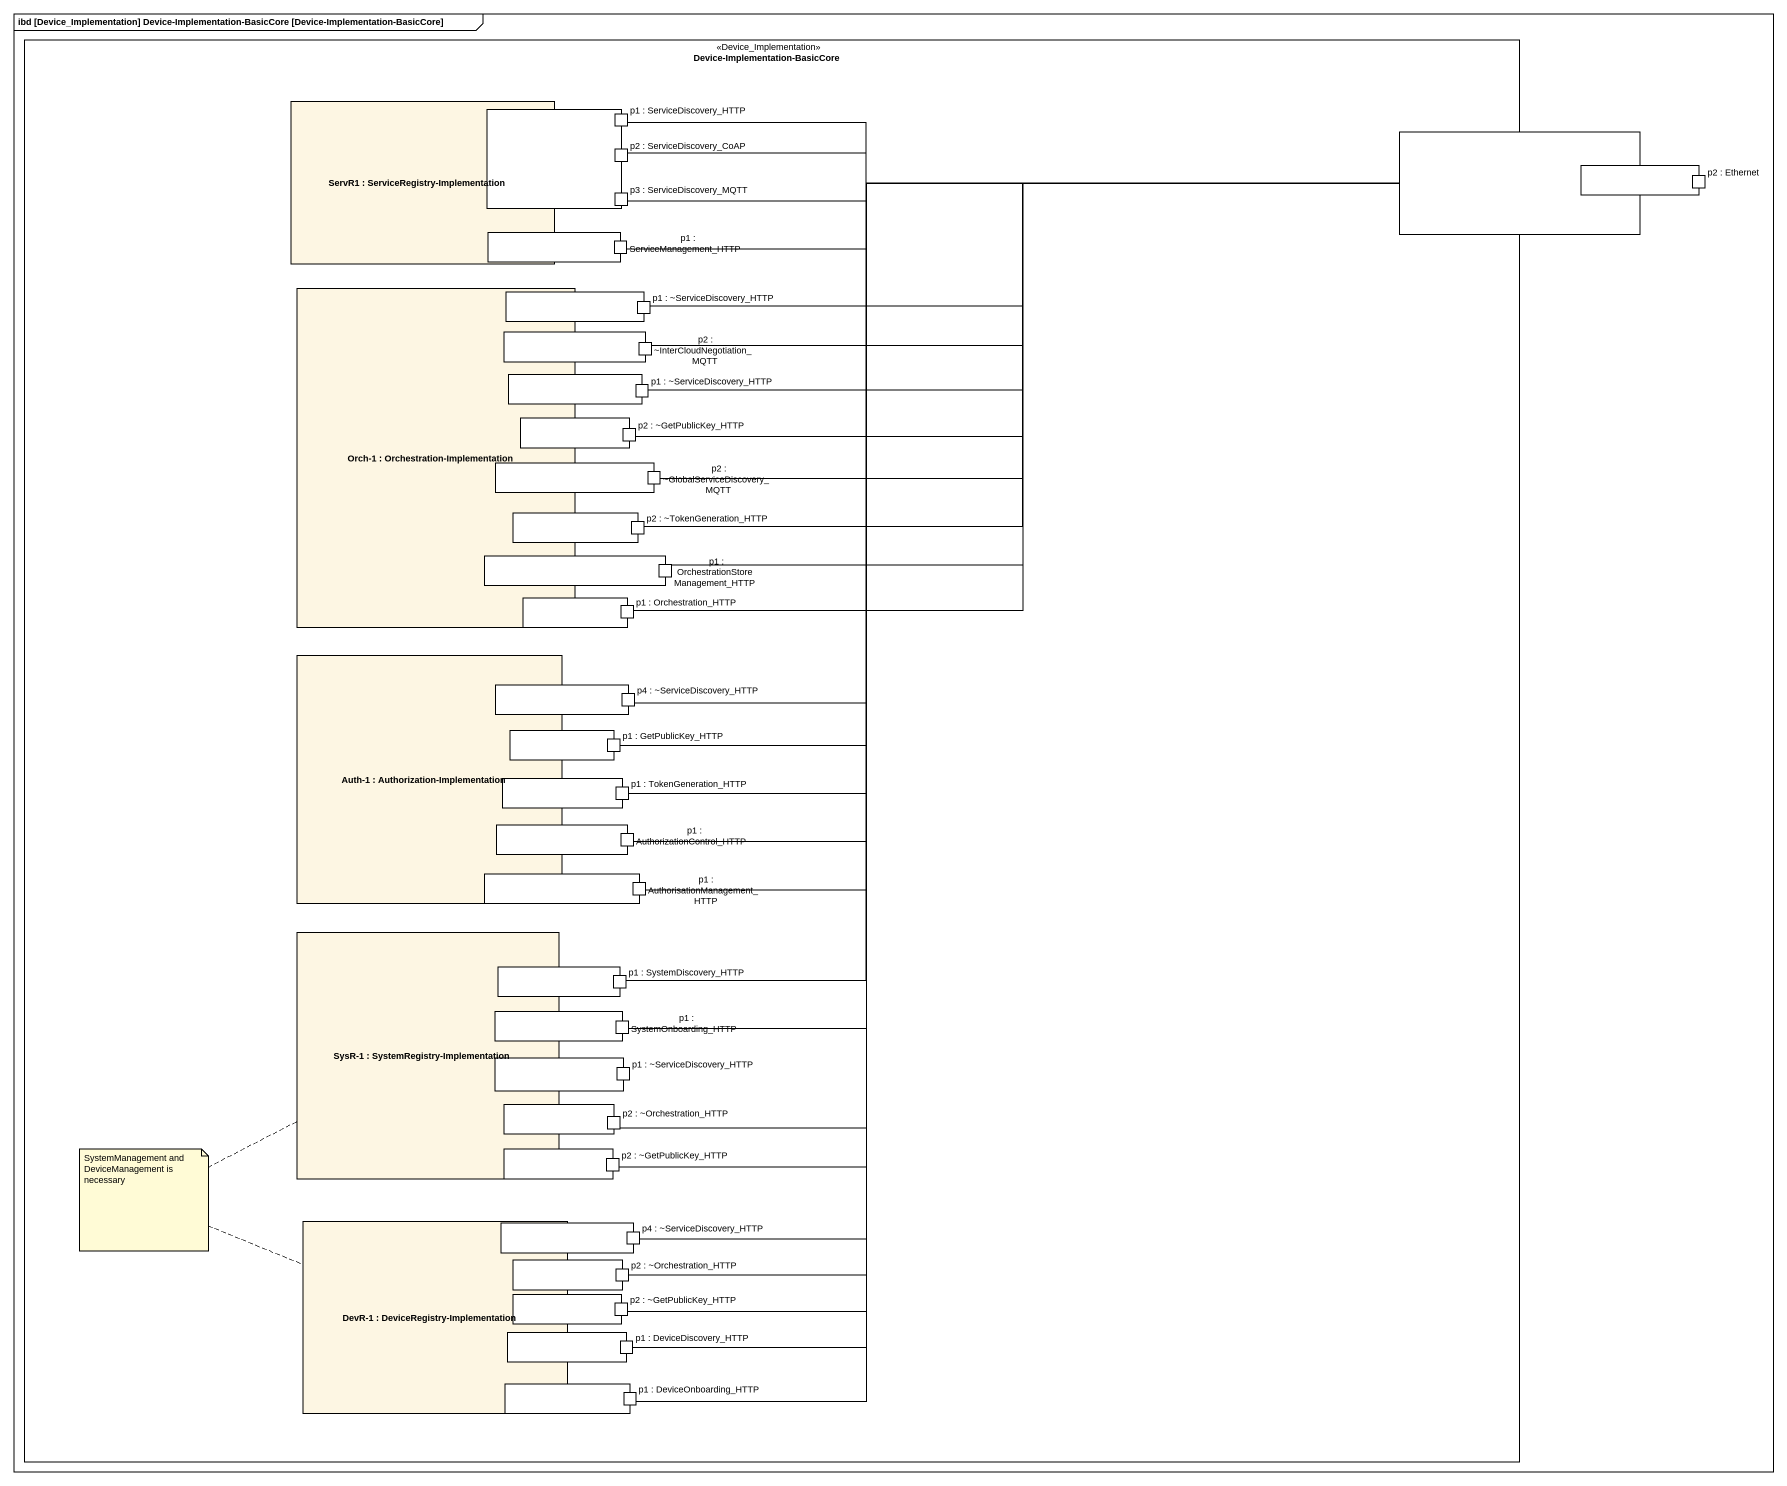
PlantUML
@startuml
mainframe ibd [Device_Implementation] Device-Implementation-BasicCore [Device-Implementation-BasicCore]
rectangle "Device-Implementation-BasicCore" as Device_Implementation <<Device_Implementation>> {
  rectangle "ServR1 : ServiceRegistry-Implementation" as ServR1 {
    port " " as port1
    port " " as port4
  }
  port "p1 : ServiceDiscovery_HTTP" as p1_ServiceDiscovery_HTTP
  port " " as port2
  port "p2 : ServiceDiscovery_CoAP" as p2_ServiceDiscovery_CoAP
  port " " as port3
  port "p3 : ServiceDiscovery_MQTT" as p3_ServiceDiscovery_MQTT
  port "p2 : Ethernet" as p2_Ethernet
  port "p1 : ServiceManagement_HTTP" as p1_ServiceManagement_HTTP
  rectangle "Orch-1 : Orchestration-Implementation" as Orch_1 {
    port " " as port5
    port " " as port6
    port " " as port7
    port " " as port8
    port " " as port9
    port " " as port10
    port " " as port11
    port " " as port12
  }
  port "p1 : ~ServiceDiscovery_HTTP" as p1_ServiceDiscovery_HTTP_2
  port "p2 : ~InterCloudNegotiation_MQTT" as p2_InterCloudNegotiation
  port "p1 : ~ServiceDiscovery_HTTP" as p1_ServiceDiscovery_HTTP_3
  port "p2 : ~GetPublicKey_HTTP" as p2_GetPublicKey_HTTP
  port "p2 : ~GlobalServiceDiscovery_MQTT" as p2_GlobalServiceDiscovery
  port "p2 : ~TokenGeneration_HTTP" as p2_TokenGeneration_HTTP
  port "p1 : OrchestrationStoreManagement_HTTP" as p1_OrchestrationStoreManagem
  port "p1 : Orchestration_HTTP" as p1_Orchestration_HTTP
  rectangle "Auth-1 : Authorization-Implementation" as Auth_1 {
    port " " as port13
    port " " as port14
    port " " as port15
    port " " as port16
    port " " as port17
  }
  port "p4 : ~ServiceDiscovery_HTTP" as p4_ServiceDiscovery_HTTP
  port "p1 : GetPublicKey_HTTP" as p1_GetPublicKey_HTTP
  port "p1 : TokenGeneration_HTTP" as p1_TokenGeneration_HTTP
  port "p1 : AuthorizationControl_HTTP" as p1_AuthorizationControl_HTTP
  port "p1 : AuthorisationManagement_HTTP" as p1_AuthorisationManagement
  rectangle "SysR-1 : SystemRegistry-Implementation" as SysR_1 {
    port " " as port18
    port " " as port19
    port " " as port20
    port " " as port21
    port " " as port22
  }
  port "p1 : SystemDiscovery_HTTP" as p1_SystemDiscovery_HTTP
  port "p1 : SystemOnboarding_HTTP" as p1_SystemOnboarding_HTTP
  port "p1 : ~ServiceDiscovery_HTTP" as p1_ServiceDiscovery_HTTP_4
  port "p2 : ~Orchestration_HTTP" as p2_Orchestration_HTTP
  port "p2 : ~GetPublicKey_HTTP" as p2_GetPublicKey_HTTP_2
  rectangle "DevR-1 : DeviceRegistry-Implementation" as DevR_1 {
    port " " as port23
    port " " as port24
    port " " as port25
    port " " as port26
    port " " as port27
  }
  port "p4 : ~ServiceDiscovery_HTTP" as p4_ServiceDiscovery_HTTP_2
  port "p2 : ~Orchestration_HTTP" as p2_Orchestration_HTTP_2
  port "p2 : ~GetPublicKey_HTTP" as p2_GetPublicKey_HTTP_3
  port "p1 : DeviceDiscovery_HTTP" as p1_DeviceDiscovery_HTTP
  port "p1 : DeviceOnboarding_HTTP" as p1_DeviceOnboarding_HTTP
}
port2 -left- p1_ServiceDiscovery_HTTP
port2 -left- p2_ServiceDiscovery_CoAP
port2 -left- p3_ServiceDiscovery_MQTT
port2 -left- p1_ServiceManagement_HTTP
port2 -left- p1_ServiceDiscovery_HTTP_2
port2 -left- p2_InterCloudNegotiation
port2 -left- p1_ServiceDiscovery_HTTP_3
port2 -left- p1_OrchestrationStoreManagem
port2 -left- p1_Orchestration_HTTP
port2 -left- p4_ServiceDiscovery_HTTP
port2 -- p1_GetPublicKey_HTTP
port2 -- p1_TokenGeneration_HTTP
port2 -- p1_AuthorizationControl_HTTP
port2 -- p1_AuthorisationManagement
port2 -- p1_SystemOnboarding_HTTP
port2 -- p2_Orchestration_HTTP
port2 -- p2_GetPublicKey_HTTP_2
port2 -- p4_ServiceDiscovery_HTTP_2
port2 -- p2_Orchestration_HTTP_2
port2 -- p2_GetPublicKey_HTTP_3
port2 -- p1_DeviceDiscovery_HTTP
port2 -- p1_DeviceOnboarding_HTTP
p2_GetPublicKey_HTTP -right- port2
p2_GlobalServiceDiscovery -right- port2
p2_TokenGeneration_HTTP -right- port2
p1_SystemDiscovery_HTTP -up- port2
note as N1
  SystemManagement and DeviceManagement is necessary
end note
N1 .. DevR_1
N1 .. SysR_1
@enduml
